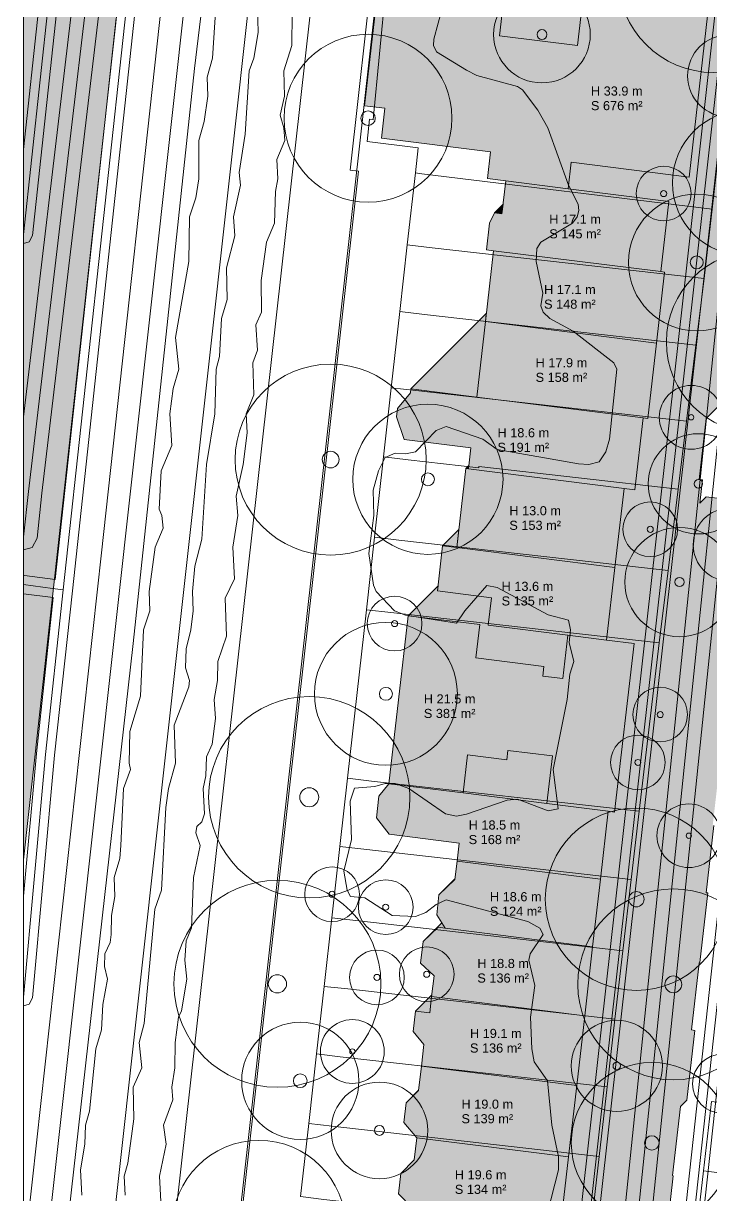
# Model space of a CAD drawing. Header units: metres. Extents: x -8 to 1190, y -11 to 1223.
# Drawn here: x 0 to 75.4, y 269.5 to 398 of the extents above; entities that cross this region are included whole.
import ezdxf

# ---------------------------------------------------------------- set-up
doc = ezdxf.new("R2010")
doc.units = ezdxf.units.M
doc.header["$MEASUREMENT"] = 0
for name, color, linetype, lineweight, true_color in [('TPX_BUILDING_AREAS_TEXT', 7, 'CONTINUOUS', 0, 0x000000), ('TPX_BUILDING_HEIGHTS_TEXT', 7, 'CONTINUOUS', 0, 0x000000), ('TPX_BUILDINGS', 7, 'CONTINUOUS', 0, 0x000000), ('TPX_BUILDINGS_HATCH', 7, 'CONTINUOUS', 0, 0xf0f0f0), ('TPX_BUILDINGS_SHADOWS_HATCH', 7, 'CONTINUOUS', 0, 0x000000), ('TPX_BUILDINGS_SHADOWS_OUTLINES', 7, 'CONTINUOUS', 0, 0x000000), ('TPX_CADASTRES', 7, 'CONTINUOUS', 0, 0x646464), ('TPX_CONTOUR_LINES_5M', 7, 'CONTINUOUS', 0, 0x969696), ('TPX_FRAME_PROJECT', 7, 'CONTINUOUS', 0, 0x000000), ('TPX_ROADS_AXES', 7, 'CONTINUOUS', 0, 0x323232), ('TPX_ROADS_CONTOURS', 7, 'CONTINUOUS', 0, 0x646464), ('TPX_VEGETATION_GREEN_SPACES', 7, 'CONTINUOUS', 0, 0x58ba48), ('TPX_VEGETATION_GREEN_SPACES_HATCH', 7, 'CONTINUOUS', 0, 0x58ba48), ('TPX_VEGETATION_TREES_INDIVIDUAL', 7, 'CONTINUOUS', 0, 0x136734)]:
    doc.layers.add(name, color=color, linetype=linetype, lineweight=lineweight, true_color=true_color)
doc.styles.add('TPX_TEXTE', font='arial.ttf')

# ---------------------------------------------------------------- blocks, each defined once
blk = doc.blocks.new('TREETR007_CR075')
at = {"layer": 'TPX_VEGETATION_TREES_INDIVIDUAL'}
for radius in [7.5, 0.708]:
    blk.add_circle((0, 0, 0.04), radius, dxfattribs=at)
blk = doc.blocks.new('TREETR007_CR078')
at = {"layer": 'TPX_VEGETATION_TREES_INDIVIDUAL'}
for radius in [7.84, 0.708]:
    blk.add_circle((0, 0, 0.04), radius, dxfattribs=at)
blk = doc.blocks.new('TREETR003_CR030')
at = {"layer": 'TPX_VEGETATION_TREES_INDIVIDUAL'}
for radius in [3, 0.333]:
    blk.add_circle((0, 0, 0.04), radius, dxfattribs=at)
blk = doc.blocks.new('TREETR010_CR114')
at = {"layer": 'TPX_VEGETATION_TREES_INDIVIDUAL'}
for radius in [11.35, 1]:
    blk.add_circle((0, 0, 0.04), radius, dxfattribs=at)
blk = doc.blocks.new('TREETR003_CR035')
at = {"layer": 'TPX_VEGETATION_TREES_INDIVIDUAL'}
for radius in [3.5, 0.292]:
    blk.add_circle((0, 0, 0.04), radius, dxfattribs=at)
blk = doc.blocks.new('TREETR004_CR045')
at = {"layer": 'TPX_VEGETATION_TREES_INDIVIDUAL'}
for radius in [4.5, 0.375]:
    blk.add_circle((0, 0, 0.04), radius, dxfattribs=at)
blk = doc.blocks.new('TREETR005_CR060')
at = {"layer": 'TPX_VEGETATION_TREES_INDIVIDUAL'}
for radius in [6, 0.5]:
    blk.add_circle((0, 0, 0.04), radius, dxfattribs=at)
blk = doc.blocks.new('TREETR008_CR095')
at = {"layer": 'TPX_VEGETATION_TREES_INDIVIDUAL'}
for radius in [9.5, 0.792]:
    blk.add_circle((0, 0, 0.04), radius, dxfattribs=at)
blk = doc.blocks.new('TREETR003_CR032')
at = {"layer": 'TPX_VEGETATION_TREES_INDIVIDUAL'}
for radius in [3.23, 0.292]:
    blk.add_circle((0, 0, 0.04), radius, dxfattribs=at)
blk = doc.blocks.new('TREETR008_CR092')
at = {"layer": 'TPX_VEGETATION_TREES_INDIVIDUAL'}
for radius in [9.21, 0.792]:
    blk.add_circle((0, 0, 0.04), radius, dxfattribs=at)
blk = doc.blocks.new('TREETR010_CR111')
at = {"layer": 'TPX_VEGETATION_TREES_INDIVIDUAL'}
for radius in [11.05, 1.04]:
    blk.add_circle((0, 0, 0.04), radius, dxfattribs=at)
blk = doc.blocks.new('TREETR005_CR055')
at = {"layer": 'TPX_VEGETATION_TREES_INDIVIDUAL'}
for radius in [5.5, 0.458]:
    blk.add_circle((0, 0, 0.04), radius, dxfattribs=at)
blk = doc.blocks.new('TREETR003_CR040')
at = {"layer": 'TPX_VEGETATION_TREES_INDIVIDUAL'}
for radius in [4, 0.333]:
    blk.add_circle((0, 0, 0.04), radius, dxfattribs=at)
blk = doc.blocks.new('TREETR008_CR064')
at = {"layer": 'TPX_VEGETATION_TREES_INDIVIDUAL'}
for radius in [6.43, 0.75]:
    blk.add_circle((0, 0, 0.04), radius, dxfattribs=at)
blk = doc.blocks.new('TREETR008_CR088')
at = {"layer": 'TPX_VEGETATION_TREES_INDIVIDUAL'}
for radius in [8.83, 0.792]:
    blk.add_circle((0, 0, 0.04), radius, dxfattribs=at)
blk = doc.blocks.new('TREETR007_CR080')
at = {"layer": 'TPX_VEGETATION_TREES_INDIVIDUAL'}
for radius in [8, 0.667]:
    blk.add_circle((0, 0, 0.04), radius, dxfattribs=at)
blk = doc.blocks.new('TREETR004_CR050')
at = {"layer": 'TPX_VEGETATION_TREES_INDIVIDUAL'}
for radius in [5, 0.417]:
    blk.add_circle((0, 0, 0.04), radius, dxfattribs=at)
blk = doc.blocks.new('TREETR009_CR105')
at = {"layer": 'TPX_VEGETATION_TREES_INDIVIDUAL'}
for radius in [10.48, 0.917]:
    blk.add_circle((0, 0, 0.04), radius, dxfattribs=at)
blk = doc.blocks.new('TREETR008_CR100')
at = {"layer": 'TPX_VEGETATION_TREES_INDIVIDUAL'}
for radius in [10, 0.833]:
    blk.add_circle((0, 0, 0.04), radius, dxfattribs=at)
blk = doc.blocks.new('TREETR007_CR082')
at = {"layer": 'TPX_VEGETATION_TREES_INDIVIDUAL'}
for radius in [8.24, 0.708]:
    blk.add_circle((0, 0, 0.04), radius, dxfattribs=at)
blk = doc.blocks.new('TREETR005_CR053')
at = {"layer": 'TPX_VEGETATION_TREES_INDIVIDUAL'}
for radius in [5.3, 0.542]:
    blk.add_circle((0, 0, 0.04), radius, dxfattribs=at)

msp = doc.modelspace()

# ---------------------------------------------------------------- hatches: boundary and pattern name
at = {"layer": 'TPX_BUILDINGS_HATCH'}
for points in [[(39.25, 404.94), (37.43, 389), (39.64, 388.73), (39.27, 385.43), (51.23, 383.92), (50.89, 381), (52.92, 380.74), (59.76, 379.88), (60.09, 382.8), (73.01, 381.17), (75.26, 400.84), (61.58, 402.55), (60.79, 395.6), (52.23, 396.68), (53.03, 403.66), (39.87, 405.31), (39.25, 404.94)], [(51.14, 376.12), (50.81, 373.19), (51.57, 373.09), (69.91, 370.79), (70.8, 378.49), (59.76, 379.88), (52.92, 380.74), (52.49, 377.15), (51.66, 377.26), (51.14, 376.12)], [(51.57, 373.09), (50.67, 365.32), (69.44, 362.95), (70.33, 370.74), (69.91, 370.79), (51.57, 373.09)], [(50.67, 365.32), (49.73, 357.03), (67.97, 354.74), (68.49, 354.66), (69.44, 362.95), (50.67, 365.32)], [(41.03, 355.77), (40.93, 354.86), (41.75, 352.38), (49.08, 351.46), (48.82, 349.14), (65.88, 346.99), (67.06, 346.85), (67.97, 354.74), (49.73, 357.03), (42.51, 357.94), (42.46, 357.49), (41.03, 355.77)], [(48.53, 349.18), (47.53, 340.51), (64.88, 338.32), (65.88, 346.99), (48.82, 349.14), (48.53, 349.18)], [(45.98, 340.7), (45.42, 335.75), (51.34, 335), (50.99, 331.98), (59.7, 330.88), (63.96, 330.35), (64.88, 338.32), (47.53, 340.51), (45.98, 340.7)], [(42.22, 333.03), (40.08, 314.59), (48.22, 313.57), (48.71, 317.75), (53.03, 317.2), (53.15, 318.25), (58.04, 317.64), (57.43, 312.4), (64.14, 311.57), (64.85, 311.48), (66.99, 329.97), (63.96, 330.35), (59.7, 330.88), (59.16, 326.12), (56.96, 326.4), (57.07, 327.47), (49.63, 328.4), (50.06, 332.06), (42.22, 333.03)], [(39, 313.23), (38.73, 310.84), (40.12, 309.05), (47.79, 308.08), (47.56, 306.08), (63.29, 304.11), (64.14, 311.57), (57.43, 312.4), (48.22, 313.57), (40.08, 314.59), (39, 313.23)], [(45.58, 302.4), (45.33, 300.18), (46.27, 298.74), (62.44, 296.7), (63.29, 304.11), (47.56, 306.08), (47.33, 304.08), (45.58, 302.4)], [(43.84, 297.28), (43.56, 294.9), (45.04, 293.52), (44.78, 291.22), (61.57, 289.1), (62.44, 296.7), (46.27, 298.74), (45.48, 298.84), (43.84, 297.28)], [(43.01, 289.64), (42.75, 287.38), (43.93, 285.96), (43.66, 283.59), (60.69, 281.45), (61.57, 289.1), (44.78, 291.22), (44.57, 289.44), (43.01, 289.64)], [(41.98, 279.58), (41.73, 277.41), (43.14, 275.74), (59.79, 273.65), (60.69, 281.45), (43.66, 283.59), (43.35, 280.91), (41.98, 279.58)], [(41.41, 271.8), (41.16, 269.58), (42.63, 268.05), (58.92, 266), (59.79, 273.65), (43.14, 275.74), (42.86, 273.32), (41.41, 271.8)]]:
    msp.add_hatch(color=256, dxfattribs=at).paths.add_polyline_path(points)
at = {"layer": 'TPX_BUILDINGS_SHADOWS_HATCH'}
h = msp.add_hatch(color=256, dxfattribs=at)
h.paths.add_polyline_path([(63.22, 428.91), (39.25, 404.94), (39.87, 405.31), (53.03, 403.66), (52.23, 396.68), (60.79, 395.6), (61.58, 402.55), (75.26, 400.84), (73.01, 381.17), (60.09, 382.8), (59.76, 379.88), (70.8, 378.49), (69.91, 370.79), (70.33, 370.74), (69.44, 362.95), (68.49, 354.66), (67.97, 354.74), (67.06, 346.85), (65.88, 346.99), (64.88, 338.32), (63.96, 330.35), (66.99, 329.97), (64.85, 311.48), (64.14, 311.57), (63.29, 304.11), (62.44, 296.7), (61.57, 289.1), (60.69, 281.45), (59.79, 273.65), (58.04, 258.35), (57.11, 250.17), (56.73, 250.22), (55.61, 240.48), (56.28, 240.4), (55.19, 230.93), (54.28, 222.96), (53.42, 215.48), (52.49, 215.59), (52.08, 212.06), (51.63, 208.08), (50.74, 200.35), (50.27, 200.41), (49.76, 196.03), (50.77, 195.9), (50.6, 194.46), (50.4, 192.73), (50.03, 192.77), (49.24, 185.97), (61.34, 198.06), (62.06, 204.39), (65.54, 207.86), (65.73, 209.59), (65.9, 211.03), (64.9, 211.16), (65.4, 215.54), (64.83, 215.61), (65.56, 222.01), (66.01, 225.99), (66.28, 228.34), (67, 229.05), (67.86, 236.54), (67.73, 236.56), (68.63, 244.37), (69.55, 245.29), (70.63, 254.75), (69.96, 254.83), (71.8, 256.67), (72.93, 266.41), (70.71, 266.69), (71.27, 271.57), (71.2, 271.58), (72.07, 279.15), (72.78, 279.86), (73.65, 287.51), (73.28, 287.56), (74.13, 294.88), (74.2, 294.95), (75.07, 302.6), (74.89, 302.63), (75.73, 310), (75.61, 310.01), (76.44, 317.26), (76.38, 317.27), (77.12, 323.75), (80.05, 326.68), (82.19, 345.18), (79.16, 345.56), (74.91, 346.08), (74.2, 345.38), (74.5, 347.94), (74.13, 347.99), (74.89, 354.68), (80.22, 360), (81.04, 367.21), (81.15, 367.32), (82.1, 375.61), (81.6, 375.67), (82.43, 382.83), (82, 382.88), (82.89, 390.58), (82.47, 390.63), (90.52, 398.68), (90.54, 398.86), (102.62, 397.39), (121.15, 395.13), (119.95, 384.33), (116.71, 384.73), (116.5, 382.84), (117.46, 382.72), (116.82, 376.96), (103.08, 378.64), (103.68, 384.1), (104.71, 383.97), (104.91, 385.85), (101.39, 386.28), (101.78, 389.73), (100.04, 389.94), (98.59, 376.85), (91.51, 377.7), (89.58, 375.77), (110, 373.22), (109.09, 365.22), (108.58, 360.77), (105.07, 361.21), (104.72, 358.05), (102.95, 358.27), (102.63, 355.39), (100.49, 355.66), (99.97, 351.03), (111.47, 349.59), (110.89, 344.5), (99.19, 345.96), (98.95, 343.87), (105.44, 343.05), (105.15, 340.58), (103.79, 340.76), (103.3, 336.45), (102.74, 336.52), (101.43, 324.99), (99.06, 325.29), (98.87, 323.62), (99.44, 323.55), (98.53, 315.58), (107.3, 314.48), (106.38, 306.53), (106.98, 306.46), (104.4, 284), (95.27, 285.12), (96.31, 294.09), (88.13, 295.1), (87.11, 286.16), (94.62, 285.2), (93.73, 277.35), (92.85, 269.61), (96.06, 269.2), (95.01, 259.92), (94.33, 253.99), (104.11, 252.77), (103.24, 245.06), (100.57, 245.4), (99.72, 237.97), (94.32, 238.65), (94.51, 240.29), (82.54, 241.78), (82.35, 240.15), (90.64, 239.11), (89.77, 231.47), (91.07, 231.3), (90.69, 227.98), (91.62, 227.86), (92.38, 227.27), (92.17, 225.42), (91.6, 224.57), (90.36, 224.73), (90.22, 223.51), (80.86, 224.68), (71.21, 215.03), (85.26, 213.25), (85, 211.06), (88.75, 210.59), (87.7, 201.54), (80.97, 202.39), (80.73, 200.33), (83.95, 199.91), (83.22, 193.57), (82.35, 193.69), (82.03, 190.97), (85.15, 190.58), (85.3, 191.98), (86.71, 191.81), (87.42, 198.02), (95.67, 196.97), (100.65, 200.22), (104.09, 199.78), (103.36, 193.49), (111.48, 192.46), (111.83, 195.47), (116.49, 194.88), (121.76, 194.21), (122.9, 204.1), (112.67, 205.4), (112.83, 206.77), (110.92, 207.01), (111.35, 210.7), (107.86, 211.14), (108.14, 213.58), (108.85, 219.71), (110.66, 219.48), (110.85, 221.22), (113.05, 220.94), (113.44, 224.29), (112.34, 223.2), (112.64, 225.73), (112.7, 225.8), (111.04, 226.01), (110.8, 223.9), (107.32, 224.34), (106.17, 225.73), (106.58, 229.31), (110.39, 228.83), (111.28, 236.53), (103.15, 237.56), (103.81, 243.24), (114.91, 241.83), (115.11, 243.55), (109.48, 244.26), (109.96, 248.39), (121.1, 246.98), (121.74, 252.6), (122.43, 258.5), (126.84, 257.94), (127.49, 263.56), (123.01, 259.09), (120.92, 259.35), (117.28, 255.72), (117.67, 259.1), (109.97, 260.07), (110.41, 263.89), (109.22, 264.04), (108.46, 263.28), (104.15, 263.82), (106.99, 266.65), (107.66, 272.58), (107.6, 272.58), (108.65, 281.79), (104.7, 282.28), (104.95, 284.55), (120.1, 299.7), (117.55, 300.02), (117.99, 303.86), (123.56, 303.16), (123.84, 305.67), (123.26, 305.74), (123.5, 307.83), (118.24, 308.49), (117.44, 309.5), (116.96, 309.56), (117.44, 313.76), (124.34, 312.88), (124.7, 316.09), (117.1, 317.05), (117.62, 321.57), (125.08, 320.62), (125.45, 323.84), (117.95, 324.78), (118.48, 329.37), (115.97, 329.69), (116.67, 335.75), (124.21, 334.8), (124.46, 336.94), (142.21, 334.69), (141.26, 326.48), (140.36, 318.69), (139.47, 310.96), (138.76, 311.06), (137.93, 303.88), (138.18, 303.85), (137.28, 296.06), (137.9, 295.98), (137, 288.23), (139.37, 287.94), (135.77, 256.8), (133.99, 257.03), (133.31, 251.14), (132.66, 245.52), (133.01, 245.47), (132.33, 239.62), (131.68, 233.94), (130.86, 234.05), (129.97, 226.34), (130.6, 226.26), (129.74, 218.82), (127.97, 203.46), (128.25, 203.42), (125.01, 175.41), (138.45, 188.84), (141.68, 216.85), (140.41, 217.02), (141.14, 223.26), (141.77, 223.9), (142.68, 231.76), (142.75, 231.83), (143.61, 239.27), (142.98, 239.35), (143.97, 240.34), (144.86, 248.05), (141.48, 248.48), (141.52, 248.81), (143.29, 250.58), (143.97, 256.43), (143.62, 256.48), (141.52, 256.74), (141.86, 259.69), (141.8, 259.7), (142.21, 263.25), (149.98, 271.01), (153.58, 302.15), (151.22, 302.44), (150.54, 302.53), (151.33, 309.41), (150.72, 309.5), (151.35, 310.14), (152.26, 317.92), (150.33, 318.16), (150.81, 322.31), (151.49, 322.98), (152.38, 330.71), (152.26, 330.72), (153.14, 338.36), (152.71, 338.42), (153.59, 346.08), (150.57, 346.46), (154.26, 350.15), (154.57, 352.48), (153.97, 353.4), (152.62, 353.6), (153.2, 357.96), (153.08, 357.97), (153.77, 363.23), (153.71, 363.24), (153.88, 364.59), (154.92, 365.63), (155.39, 366.31), (155.66, 367.09), (155.63, 368.31), (156.57, 375.49), (155.43, 375.66), (156.24, 381.89), (159.08, 384.73), (160.1, 392.41), (159.09, 392.56), (160.36, 393.83), (161.82, 404.99), (138.13, 408.38), (135.25, 405.5), (135.61, 408.75), (124.66, 410.15), (124.76, 411.04), (120.1, 411.6), (125.45, 416.96), (126.04, 422.03), (137.4, 420.58), (137.88, 424.75), (124.52, 426.46), (125.76, 437.08), (143.78, 434.78), (143.93, 436.1), (156.09, 434.55), (154.72, 422.73), (142.53, 424.29), (142.04, 420.13), (154.24, 418.57), (152.83, 406.55), (168.67, 422.39), (170.08, 434.41), (166.82, 434.83), (170.56, 438.57), (171.93, 450.38), (164.39, 451.35), (164.49, 452.25), (163.45, 452.37), (166.63, 455.55), (167.3, 461.83), (168.89, 463.42), (169.7, 471.08), (169.39, 471.12), (170.23, 478.96), (169.04, 479.1), (157.14, 480.5), (156.49, 479.84), (153.14, 480.23), (143.1, 470.19), (147.02, 469.74), (147.1, 470.46), (159, 469.06), (160.19, 468.92), (159.3, 460.69), (158.49, 453.03), (157.34, 453.17), (156.52, 445.44), (157.56, 445.32), (156.74, 437.65), (132.38, 440.51), (133.2, 448.18), (144.45, 446.85), (144.83, 450.45), (138.37, 451.21), (138.62, 453.61), (136, 450.99), (136.08, 451.62), (138.69, 454.24), (138.81, 455.35), (139, 455.33), (139.44, 459.42), (145.7, 458.69), (146.08, 462.24), (142.66, 462.64), (139.63, 459.61), (140.46, 466.76), (138.33, 467.03), (144.19, 472.89), (144.23, 473.29), (144.46, 475.23), (145.13, 481), (144.97, 481.02), (138.66, 481.84), (137.53, 480.71), (137.25, 480.73), (137.05, 480.77), (133.29, 481.25), (133.84, 485.95), (133.03, 486.04), (118.44, 487.91), (117.14, 486.61), (113.21, 487.11), (99.92, 473.82), (104.98, 473.17), (105.15, 474.61), (119.74, 472.75), (120.55, 472.65), (120.63, 473.37), (128.63, 472.35), (128.84, 472.32), (129.11, 472.29), (135.43, 471.48), (135.59, 471.46), (134.91, 465.68), (134.68, 463.74), (134.64, 463.34), (128.16, 464.17), (127.62, 459.5), (119.14, 460.59), (118.78, 457.57), (121.51, 457.22), (121.15, 454.24), (127.17, 453.47), (125.75, 441.29), (104.28, 444.04), (103.73, 439.43), (105.74, 439.16), (105.8, 439.67), (106.45, 439.59), (106.7, 441.75), (121.83, 439.82), (120.1, 425.01), (115.5, 425.61), (115.29, 423.85), (114.7, 423.93), (114.41, 421.43), (120.56, 420.64), (119.42, 410.93), (104.52, 412.84), (97.01, 405.33), (97.96, 413.68), (92.64, 414.36), (93.94, 425.47), (85.56, 426.52), (79.29, 420.26), (76.2, 420.65), (77, 427.64), (75.61, 427.81), (93.38, 445.59), (94.11, 451.54), (93.14, 451.67), (93.66, 455.88), (92.08, 456.09), (92.57, 460.1), (92.15, 460.16), (93.09, 467.86), (95.78, 470.54), (96.73, 478.25), (94.04, 478.61), (94.54, 482.6), (94.68, 482.74), (95.64, 490.56), (77.04, 493.07), (64.45, 480.49), (83.05, 477.98), (82.09, 470.16), (80.98, 461.11), (80.23, 454.99), (79.21, 446.74), (78.26, 439.02), (76.98, 439.19), (76.3, 433.72), (75.56, 427.77), (70.24, 428.48), (63.84, 429.29), (63.22, 428.91)])
h.paths.add_polyline_path([(109.99, 362.18), (119.75, 371.94), (120.31, 376.84), (120.77, 380.91), (125.13, 385.27), (123.21, 385.54), (124.41, 394.66), (148.1, 391.27), (146.64, 380.11), (147.65, 379.97), (146.64, 372.28), (146.33, 372.33), (145.26, 364.18), (144.31, 356.99), (144.35, 355.77), (144.08, 354.99), (143.61, 354.32), (142.62, 353.68), (142.38, 351.85), (141.67, 346.43), (141.1, 342.07), (142.44, 341.87), (143.04, 340.95), (142.74, 338.63), (142, 338.22), (135.01, 339.22), (135.17, 340.42), (132.36, 340.82), (132.23, 339.78), (129.78, 340.14), (129.9, 341.05), (126.95, 341.47), (126.8, 340.36), (119.32, 341.44), (119.61, 343.69), (116.18, 344.12), (114.46, 344.33), (111.43, 341.3), (111.85, 345.01), (112.92, 346.07), (112.98, 346.59), (121.92, 355.53), (122.5, 360.62), (111, 362.06), (109.99, 362.18)], flags=16)
h.paths.add_polyline_path([(126.46, 441.67), (127.19, 448.71), (131.4, 448.22), (130.66, 441.18), (126.46, 441.67)], flags=16)
for points in [[(52.62, 378.21), (51.66, 377.26), (52.49, 377.15), (52.62, 378.21)], [(50.77, 366.2), (42.51, 357.94), (49.73, 357.03), (50.67, 365.32), (50.77, 366.2)], [(48.86, 349.51), (48.53, 349.18), (48.82, 349.14), (48.86, 349.51)], [(47.76, 342.48), (45.98, 340.7), (47.53, 340.51), (47.76, 342.48)], [(45.48, 336.29), (42.22, 333.03), (50.06, 332.06), (49.63, 328.4), (57.07, 327.47), (56.96, 326.4), (59.16, 326.12), (59.7, 330.88), (50.99, 331.98), (51.34, 335), (45.42, 335.75), (45.48, 336.29)], [(48.71, 317.75), (48.22, 313.57), (57.43, 312.4), (58.04, 317.64), (53.15, 318.25), (53.03, 317.2), (48.71, 317.75)], [(47.34, 304.15), (45.58, 302.4), (47.33, 304.08), (47.34, 304.15)], [(45.89, 299.33), (43.84, 297.28), (45.48, 298.84), (46.27, 298.74), (45.89, 299.33)], [(44.8, 291.43), (43.01, 289.64), (44.57, 289.44), (44.78, 291.22), (44.8, 291.43)], [(43.35, 280.96), (41.98, 279.58), (43.35, 280.91), (43.35, 280.96)]]:
    msp.add_hatch(color=256, dxfattribs=at).paths.add_polyline_path(points)
at = {"layer": 'TPX_VEGETATION_GREEN_SPACES_HATCH'}
msp.add_hatch(color=256, dxfattribs=at).paths.add_polyline_path([(0, 585.06), (0, 306.24), (11.49, 410.42), (35.91, 581.07), (0, 585.06)])

# ---------------------------------------------------------------- linework, layer by layer
at = {"layer": 'TPX_BUILDINGS', "elevation": 0.04}
for points in [[(39.25, 404.94), (37.43, 389), (39.64, 388.73), (39.27, 385.43), (51.23, 383.92), (50.89, 381), (52.92, 380.74), (59.76, 379.88), (60.09, 382.8), (73.01, 381.17), (75.26, 400.84), (61.58, 402.55), (60.79, 395.6), (52.23, 396.68), (53.03, 403.66), (39.87, 405.31)], [(51.14, 376.12), (50.81, 373.19), (51.57, 373.09), (69.91, 370.79), (70.8, 378.49), (59.76, 379.88), (52.92, 380.74), (52.49, 377.15), (51.66, 377.26)], [(51.57, 373.09), (50.67, 365.32), (69.44, 362.95), (70.33, 370.74), (69.91, 370.79)], [(50.67, 365.32), (49.73, 357.03), (67.97, 354.74), (68.49, 354.66), (69.44, 362.95)], [(41.03, 355.77), (40.93, 354.86), (41.75, 352.38), (49.08, 351.46), (48.82, 349.14), (65.88, 346.99), (67.06, 346.85), (67.97, 354.74), (49.73, 357.03), (42.51, 357.94), (42.46, 357.49)], [(48.53, 349.18), (47.53, 340.51), (64.88, 338.32), (65.88, 346.99), (48.82, 349.14)], [(45.98, 340.7), (45.42, 335.75), (51.34, 335), (50.99, 331.98), (59.7, 330.88), (63.96, 330.35), (64.88, 338.32), (47.53, 340.51)], [(42.22, 333.03), (40.08, 314.59), (48.22, 313.57), (48.71, 317.75), (53.03, 317.2), (53.15, 318.25), (58.04, 317.64), (57.43, 312.4), (64.14, 311.57), (64.85, 311.48), (66.99, 329.97), (63.96, 330.35), (59.7, 330.88), (59.16, 326.12), (56.96, 326.4), (57.07, 327.47), (49.63, 328.4), (50.06, 332.06)], [(39, 313.23), (38.73, 310.84), (40.12, 309.05), (47.79, 308.08), (47.56, 306.08), (63.29, 304.11), (64.14, 311.57), (57.43, 312.4), (48.22, 313.57), (40.08, 314.59)], [(45.58, 302.4), (45.33, 300.18), (46.27, 298.74), (62.44, 296.7), (63.29, 304.11), (47.56, 306.08), (47.33, 304.08)], [(43.84, 297.28), (43.56, 294.9), (45.04, 293.52), (44.78, 291.22), (61.57, 289.1), (62.44, 296.7), (46.27, 298.74), (45.48, 298.84)], [(43.01, 289.64), (42.75, 287.38), (43.93, 285.96), (43.66, 283.59), (60.69, 281.45), (61.57, 289.1), (44.78, 291.22), (44.57, 289.44)], [(41.98, 279.58), (41.73, 277.41), (43.14, 275.74), (59.79, 273.65), (60.69, 281.45), (43.66, 283.59), (43.35, 280.91)], [(41.41, 271.8), (41.16, 269.58), (42.63, 268.05), (58.92, 266), (59.79, 273.65), (43.14, 275.74), (42.86, 273.32)]]:
    msp.add_lwpolyline(points, close=True, dxfattribs=at)
at = {"layer": 'TPX_BUILDINGS_SHADOWS_OUTLINES', "elevation": 0.04}
for points in [[(53.03, 403.66), (52.23, 396.68), (60.79, 395.6), (61.58, 402.55)], [(75.26, 400.84), (73.01, 381.17), (60.09, 382.8), (59.76, 379.88), (70.8, 378.49), (69.91, 370.79), (70.33, 370.74), (69.44, 362.95), (68.49, 354.66), (67.97, 354.74), (67.06, 346.85), (65.88, 346.99), (64.88, 338.32), (63.96, 330.35), (66.99, 329.97), (64.85, 311.48), (64.14, 311.57), (63.29, 304.11), (62.44, 296.7), (61.57, 289.1), (60.69, 281.45), (59.79, 273.65), (58.04, 258.35)], [(79.16, 345.56), (74.91, 346.08), (74.2, 345.38), (74.5, 347.94), (74.13, 347.99), (74.89, 354.68), (80.22, 360)], [(70.71, 266.69), (71.27, 271.57), (71.2, 271.58), (72.07, 279.15), (72.78, 279.86), (73.65, 287.51), (73.28, 287.56), (74.13, 294.88), (74.2, 294.95), (75.07, 302.6), (74.89, 302.63), (75.73, 310)]]:
    msp.add_lwpolyline(points, dxfattribs=at)
for points in [[(52.62, 378.21), (51.66, 377.26), (52.49, 377.15)], [(50.77, 366.2), (42.51, 357.94), (49.73, 357.03), (50.67, 365.32)], [(48.86, 349.51), (48.53, 349.18), (48.82, 349.14)], [(47.76, 342.48), (45.98, 340.7), (47.53, 340.51)], [(45.48, 336.29), (42.22, 333.03), (50.06, 332.06), (49.63, 328.4), (57.07, 327.47), (56.96, 326.4), (59.16, 326.12), (59.7, 330.88), (50.99, 331.98), (51.34, 335), (45.42, 335.75)], [(48.71, 317.75), (48.22, 313.57), (57.43, 312.4), (58.04, 317.64), (53.15, 318.25), (53.03, 317.2)], [(47.34, 304.15), (45.58, 302.4), (47.33, 304.08)], [(45.89, 299.33), (43.84, 297.28), (45.48, 298.84), (46.27, 298.74)], [(44.8, 291.43), (43.01, 289.64), (44.57, 289.44), (44.78, 291.22)], [(43.35, 280.96), (41.98, 279.58), (43.35, 280.91)]]:
    msp.add_lwpolyline(points, close=True, dxfattribs=at)
at = {"layer": 'TPX_CADASTRES', "elevation": 0.02}
for points in [[(0, 589.45), (0, 262.24), (8.55, 339.94), (15.9, 407.19), (16.24, 410.26), (17.83, 424.87), (18.3, 429.13), (34.38, 576.31), (35.37, 585.04)], [(37.95, 387.52), (37.72, 385.07), (43.31, 384.39), (43.31, 384.37), (43, 381.62), (43.72, 381.53), (75.54, 377.65), (77.9, 398.3), (78.2, 400.93), (40.46, 405.52), (40.39, 404.89), (40.06, 401.95), (39.75, 401.99), (38.37, 387.46)], [(43, 381.62), (42.11, 373.73), (44.84, 373.42), (74.67, 370.04), (75.54, 377.65), (43.72, 381.53)], [(42.11, 373.73), (41.29, 366.4), (44.01, 366.1), (73.77, 362.73), (74.67, 370.04), (44.84, 373.42)], [(41.29, 366.4), (40.35, 358.04), (43.06, 357.73), (72.74, 354.37), (73.77, 362.73), (44.01, 366.1)], [(40.35, 358.04), (39.5, 350.45), (42.19, 350.15), (49.94, 349.27), (49.95, 349.42), (71.82, 346.92), (72.74, 354.37), (43.06, 357.73)], [(39.5, 350.45), (38.51, 341.63), (41.19, 341.33), (70.71, 337.99), (71.82, 346.92), (49.95, 349.42), (49.94, 349.27), (42.19, 350.15)], [(38.51, 341.63), (37.62, 333.69), (40.29, 333.38), (69.73, 330.05), (70.71, 337.99), (41.19, 341.33)], [(37.62, 333.69), (35.54, 315.18), (38.19, 314.88), (67.53, 311.56), (69.73, 330.05), (40.29, 333.38)], [(35.54, 315.18), (34.7, 307.71), (37.34, 307.41), (66.67, 304.09), (67.53, 311.56), (38.19, 314.88)], [(34.7, 307.71), (33.83, 299.88), (36.45, 299.58), (65.76, 296.26), (66.67, 304.09), (37.34, 307.41)], [(33.83, 299.88), (32.98, 292.35), (35.59, 292.06), (64.89, 288.74), (65.76, 296.26), (36.45, 299.58)], [(32.98, 292.35), (32.15, 284.93), (34.75, 284.63), (64.04, 281.32), (64.89, 288.74), (35.59, 292.06)], [(32.15, 284.93), (31.29, 277.29), (33.88, 276.99), (63.15, 273.68), (64.04, 281.32), (34.75, 284.63)], [(75.48, 279.71), (74.61, 272.09), (106.59, 268.12), (107.46, 275.74)], [(31.29, 277.29), (30.39, 269.27), (32.97, 268.97), (62.23, 265.66), (63.15, 273.68), (33.88, 276.99)], [(74.61, 272.09), (72.86, 256.84), (104.84, 252.88), (105.06, 254.8), (105.69, 260.35), (106.59, 268.12)]]:
    msp.add_lwpolyline(points, close=True, dxfattribs=at)
for points in [[(38.42, 405.23), (35.85, 381.94), (36.75, 381.83), (31.72, 336.69), (0, 53.54)], [(30.39, 269.27), (31.29, 277.29), (32.15, 284.93), (32.98, 292.35), (33.83, 299.88), (34.7, 307.71), (35.54, 315.18), (37.62, 333.69), (38.51, 341.63), (39.5, 350.45), (40.35, 358.04), (41.29, 366.4), (42.11, 373.73), (43, 381.62), (43.31, 384.37), (43.31, 384.39), (37.72, 385.07), (37.95, 387.52), (38.37, 387.46), (39.75, 401.99)]]:
    msp.add_lwpolyline(points, dxfattribs=at)
at = {"layer": 'TPX_CONTOUR_LINES_5M', "elevation": 0.05}
for points in [[(21.1, 399.81), (20.73, 394.23), (20.16, 392.14), (20.21, 390.05), (19.83, 387.26), (19.24, 385.17), (19.25, 380.98), (18.92, 378.89), (18.22, 376.8), (18.16, 371.92), (16.67, 363.56), (17.05, 360.07), (16.41, 357.98), (16.07, 355.19), (16.28, 351.7), (15.1, 348.92), (14.89, 344.73), (15.19, 344.04), (15.31, 342.64), (14.46, 340.55), (13.81, 335.67), (13.88, 333.58), (13.18, 331.49), (12.85, 324.19), (11.68, 320.33), (11.58, 316.85), (11.75, 316.15), (10.97, 314.06), (10.7, 307.79), (10.56, 306.39), (9.94, 304.3), (10.01, 302.21), (9.67, 300.12), (9.63, 298.03), (9.5, 297.16), (8.92, 295.93), (8.89, 294.54), (9.23, 293.15), (8.71, 290.36), (8.56, 287.57), (7.95, 285.48), (7.26, 278.66), (6.79, 277.11), (6.73, 275.02), (6.25, 272.23), (6.39, 269.44)], [(25.69, 399.81), (25.74, 397.02), (25.29, 394.23), (24.77, 392.84), (24.32, 385.86), (23.65, 381.68), (23.8, 380.29), (23.03, 376.8), (23.19, 374.71), (22.28, 371.22), (22.34, 367.74), (21.74, 365.65), (21.49, 361.46), (21.15, 360.07), (20.98, 355.19), (20.09, 349.61), (19.56, 341.41), (18.81, 338.46), (18.55, 335.67), (18.61, 333.58), (18.38, 331.49), (17.84, 329.4), (17.76, 327.3), (18.22, 325.91), (18.15, 325.21), (16.55, 321.03), (16.69, 316.85), (15.91, 314.06), (15.62, 311.97), (15.16, 302.91), (14.42, 300.81), (13.23, 288.27), (12.68, 286.17), (12.97, 283.39), (12.04, 281.29), (12.1, 277.81), (11.45, 272.93), (11.05, 271.53), (11.15, 269.44)], [(45.98, 399.81), (45.02, 396.32), (44.98, 395.62), (45.3, 394.93), (48.61, 392.89), (49.73, 392.33), (54.2, 391.1), (54.75, 390.74), (56.43, 388.52), (57.51, 386.56), (59.79, 380.29), (60.86, 378.2), (60.92, 377.5), (60.74, 376.8), (60.23, 376.1), (56.77, 374.01), (56.3, 373.32), (56.26, 371.92), (56.99, 368.44), (56.76, 367.04), (57.03, 366.34), (57.74, 365.65), (60.29, 364.25), (64.78, 360.77), (65.1, 360.07), (64.3, 352.4), (63.88, 351.01), (63.14, 349.93), (62.02, 349.62), (60.9, 349.69), (51.96, 351.26), (50.41, 352.4), (46.38, 353.79), (45.26, 353.37), (43.02, 351.02), (41.91, 350.78), (40.79, 350.86), (39.67, 350.38), (38.94, 348.92), (38.37, 346.82), (38.42, 344.04), (37.9, 339.85), (38.41, 336.37), (38.68, 335.67), (40.71, 333.58), (41.91, 333.1), (47.49, 332.2), (48.43, 333.58), (50.85, 336.33), (51.96, 336.13), (57.55, 333.14), (59.79, 332.52), (60, 331.49), (59.85, 330.09), (60.39, 328), (59.92, 326.61), (59.64, 323.82), (58.1, 316.15), (58.67, 311.84), (57.55, 311.61), (54.2, 312.88), (53.08, 312.78), (48.61, 311.23), (47.49, 311.03), (46.3, 311.27), (42.27, 314.06), (40.79, 314.6), (39.67, 314.62), (38.55, 314.3), (36.32, 314.1), (35.85, 312.67), (36, 308.48), (35.15, 305), (35.5, 302.91), (35.89, 302.21), (37.44, 302.08), (40.44, 300.12), (43.02, 300), (44.14, 300.44), (45.26, 301.35), (46.38, 301.83), (55.32, 299.45), (56.65, 298.72), (57.03, 298.03), (55.57, 295.93), (55.44, 295.24), (56.09, 292.45), (55.64, 288.96), (55.78, 285.48), (56.03, 284.08), (57.48, 281.99), (57.97, 277.11), (58.71, 273.63), (58.7, 272.23), (57.46, 267.35)], [(29.48, 399.11), (29.43, 395.62), (28.58, 392.84), (28.64, 390.05), (28.18, 387.96), (28.58, 386.56), (28.67, 385.17), (27.78, 383.08), (27.91, 380.98), (27.64, 379.59), (27.53, 376.1), (26.68, 374.01), (26.07, 369.83), (26.1, 366.34), (25.5, 364.95), (25.67, 362.16), (25.18, 360.77), (25.29, 357.28), (24.43, 355.19), (24.54, 353.1), (24.12, 349.61), (23.32, 346.13), (23.53, 344.04), (22.96, 340.55), (23.14, 337.06), (22.12, 334.97), (22.28, 330.79), (21.34, 328), (21.3, 325.91), (20.94, 323.82), (21.08, 321.73), (20.69, 318.94), (20.07, 317.55), (20, 315.45), (19.7, 314.06), (19.85, 311.27), (19.56, 310.42), (19.01, 309.88), (18.91, 309.18), (19.39, 307.79), (18.66, 304.3), (18.44, 298.76), (17.84, 297.33), (17.69, 295.24), (17.92, 293.15), (17.33, 289.66), (17, 288.96), (16.66, 286.17), (16.61, 283.39), (16.28, 281.29), (16.38, 279.9), (15.37, 277.11), (15.66, 275.02), (14.91, 271.53), (15.12, 268.05)]]:
    msp.add_lwpolyline(points, dxfattribs=at)
at = {"layer": 'TPX_FRAME_PROJECT', "elevation": 0}
msp.add_lwpolyline([(0, 0), (1184.57, 0), (1184.57, 1218.59), (0, 1218.59)], close=True, dxfattribs=at)
at = {"layer": 'TPX_ROADS_AXES', "elevation": 0.03}
for points in [[(82.66, 882.86), (81.82, 878.38), (75.42, 843.93), (68.73, 812.1), (67.99, 807.73), (66.84, 798.1), (62.51, 763.13), (58.38, 731.92), (54.8, 699.68), (53, 683.45), (49.11, 648.51), (41.57, 583.86), (24.75, 449.15), (21.08, 412.18), (18.76, 393.08), (12.03, 329.96), (0, 223.35)], [(0, 291.17), (2.41, 317.81), (4.37, 335.88), (11.26, 399.51), (13.67, 402.94), (20.08, 449.63), (20.75, 456.5), (27.41, 514.6), (35.49, 585.24), (42.96, 650.48), (45.04, 670.1), (45.62, 675.54), (46.12, 680.23), (46.56, 684.23), (48.16, 700.42), (48.51, 703.5), (50.9, 723.91), (53.83, 751.06), (55.29, 763.3), (57.56, 783.94)], [(0, 118.1), (44.5, 515.71), (45.66, 523.37), (46.91, 531.46), (48.32, 540.16), (50.42, 549.51), (53.2, 559.62), (56.01, 569.25), (59.09, 577.96), (62.74, 587.4), (66.85, 596.69), (71.96, 607.67), (80.63, 624.68), (87.5, 637.19), (92.39, 646.34), (95.36, 651.21), (101.54, 660.14), (110.35, 671.46), (117.59, 679.95), (126.74, 690.45), (135.97, 700.47), (144.6, 710.04), (158.45, 725.15)], [(116.77, 687.6), (96.62, 662.52), (89.59, 652.24), (83.13, 641.74), (76.47, 630.72), (69.97, 618.82), (64.65, 608.72), (59.84, 597.74), (55.51, 587.73), (51.77, 577.31), (47.12, 562.83), (43.77, 549.06), (40.89, 536.1), (38.69, 523.5), (37.03, 511.41), (35.1, 493.89), (0, 177.26)], [(86.6, 485.85), (77.99, 408.98), (51.92, 176.09), (51.53, 172.66)], [(0, 374.85), (2.74, 400.32), (0.48, 407.41), (3.51, 433.66), (7.31, 436.75), (9.24, 452.42), (13.35, 456.16), (20.75, 456.5)], [(24.75, 449.15), (20.08, 449.63), (11.96, 450.49), (6.57, 410.67), (7.41, 404.67), (6.85, 399.93), (0.54, 346.65), (0, 341.7)], [(58.19, 177.74), (81.9, 407.85)], [(63.96, 178.93), (88.23, 401.84), (88.44, 403.75)], [(4.37, 335.88), (3.2, 336.03), (0, 336.44)]]:
    msp.add_lwpolyline(points, dxfattribs=at)
at = {"layer": 'TPX_ROADS_CONTOURS', "elevation": 0.03}
for points in [[(53.06, 177.32), (78.98, 408.87), (87.6, 485.74), (87.6, 485.74), (96.89, 576.13), (97.71, 583.25), (100.91, 610.91), (103.39, 632.45), (105.32, 632.17), (106.52, 632.01), (101.19, 582.8), (98.65, 561.41), (89.5, 484.47), (80.41, 408.03), (80.41, 408), (56.74, 178.33), (54.34, 177.57)], [(13.65, 177.11), (40.05, 413.02), (76.88, 408.12), (50.92, 176.2), (50.64, 173.75)], [(59.86, 179.31), (83.24, 406.18), (87.59, 405.66), (87.44, 403.85), (87.23, 401.95), (63.08, 180.08), (62.8, 180.13), (62.34, 180.09)], [(65.06, 179.8), (89.11, 400.73), (152.5, 393.69), (126.82, 171.88)]]:
    msp.add_lwpolyline(points, close=True, dxfattribs=at)
for points in [[(22.09, 440.09), (0, 240.79), (0, 111.37)], [(1.64, 399.5), (0, 384.21), (0, 373.89), (0.63, 374.07), (0.99, 374.74), (3.62, 399.19)], [(10.16, 398.62), (3.49, 337), (0.13, 337.43), (0, 337.39), (0, 335.43), (3.27, 335.01), (1.42, 317.92), (1.42, 317.9), (0, 302.25), (0, 290.2), (0.64, 290.4), (1, 291.08), (3.41, 317.71), (5.37, 335.77), (12.23, 399.15)], [(5.24, 399.06), (0, 354.85), (0, 340.26), (0.94, 340.53), (1.49, 341.54), (2.03, 346.48), (8.23, 398.82)]]:
    msp.add_lwpolyline(points, dxfattribs=at)
at = {"layer": 'TPX_VEGETATION_GREEN_SPACES', "elevation": 0}
msp.add_lwpolyline([(0, 585.06), (0, 306.24), (11.49, 410.42), (35.91, 581.07)], close=True, dxfattribs=at)

# ---------------------------------------------------------------- block references
at = {"layer": 'TPX_VEGETATION_TREES_INDIVIDUAL'}
for name, p in [('TREETR009_CR105', (75.71, 403.12, 0.04)), ('TREETR005_CR053', (56.88, 396.81, 0.04)), ('TREETR008_CR092', (37.8, 387.63, 0.04)), ('TREETR004_CR045', (77.35, 392.27, 0.04)), ('TREETR007_CR080', (79.19, 380.54, 0.04)), ('TREETR003_CR030', (70.23, 379.36, 0.04)), ('TREETR007_CR075', (73.86, 371.8, 0.04)), ('TREETR008_CR100', (80.53, 363.07, 0.04)), ('TREETR009_CR105', (33.7, 350.16, 0.04)), ('TREETR003_CR035', (73.25, 354.8, 0.04)), ('TREETR007_CR082', (44.37, 348, 0.04)), ('TREETR005_CR055', (74.04, 347.5, 0.04)), ('TREETR003_CR030', (68.76, 342.51, 0.04)), ('TREETR003_CR040', (77.47, 340.82, 0.04)), ('TREETR005_CR060', (71.97, 336.72, 0.04)), ('TREETR003_CR030', (40.71, 332.16, 0.04)), ('TREETR007_CR078', (39.76, 324.45, 0.04)), ('TREETR010_CR111', (31.35, 313.1, 0.04)), ('TREETR003_CR030', (69.85, 322.18, 0.04)), ('TREETR003_CR030', (67.4, 316.92, 0.04)), ('TREETR003_CR035', (72.99, 308.88, 0.04)), ('TREETR008_CR100', (67.24, 301.91, 0.04)), ('TREETR003_CR030', (33.86, 302.46, 0.04)), ('TREETR010_CR114', (27.86, 292.62, 0.04)), ('TREETR003_CR030', (39.74, 301.04, 0.04)), ('TREETR009_CR105', (71.29, 292.57, 0.04)), ('TREETR003_CR030', (38.78, 293.33, 0.04)), ('TREETR003_CR030', (44.24, 293.68, 0.04)), ('TREETR008_CR064', (30.37, 281.98, 0.04)), ('TREETR003_CR035', (36.08, 285.2, 0.04)), ('TREETR004_CR050', (65.09, 283.62, 0.04)), ('TREETR003_CR032', (76.64, 281.66, 0.04)), ('TREETR008_CR088', (68.93, 275.16, 0.04)), ('TREETR005_CR053', (39.05, 276.54, 0.04)), ('TREETR008_CR095', (25.84, 265.94, 0.04))]:
    msp.add_blockref(name, p, dxfattribs=at)

# ---------------------------------------------------------------- texts
at = {"layer": 'TPX_BUILDING_AREAS_TEXT', "style": 'TPX_TEXTE'}
for s, p in [('S 676 m²', (62.25, 388.51, 0.05)), ('S 145 m²', (57.68, 374.44, 0.05)), ('S 148 m²', (57.11, 366.72, 0.05)), ('S 158 m²', (56.18, 358.69, 0.05)), ('S 191 m²', (52, 351.01, 0.05)), ('S 153 m²', (53.3, 342.45, 0.05)), ('S 135 m²', (52.45, 334.15, 0.05)), ('S 381 m²', (43.92, 321.8, 0.05)), ('S 168 m²', (48.84, 307.96, 0.05)), ('S 124 m²', (51.17, 300.09, 0.05)), ('S 136 m²', (49.79, 292.76, 0.05)), ('S 136 m²', (48.98, 285.08, 0.05)), ('S 139 m²', (48.05, 277.32, 0.05)), ('S 134 m²', (47.32, 269.57, 0.05))]:
    msp.add_text(s, height=1, dxfattribs=at).set_placement(p)
at = {"layer": 'TPX_BUILDING_HEIGHTS_TEXT', "style": 'TPX_TEXTE'}
for s, p in [('H 33.9 m', (62.25, 390.11, 0.05)), ('H 17.1 m', (57.68, 376.04, 0.05)), ('H 17.1 m', (57.11, 368.32, 0.05)), ('H 17.9 m', (56.18, 360.29, 0.05)), ('H 18.6 m', (52, 352.61, 0.05)), ('H 13.0 m', (53.3, 344.05, 0.05)), ('H 13.6 m', (52.45, 335.75, 0.05)), ('H 21.5 m', (43.92, 323.4, 0.05)), ('H 18.5 m', (48.84, 309.56, 0.05)), ('H 18.6 m', (51.17, 301.69, 0.05)), ('H 18.8 m', (49.79, 294.36, 0.05)), ('H 19.1 m', (48.98, 286.68, 0.05)), ('H 19.0 m', (48.05, 278.92, 0.05)), ('H 19.6 m', (47.32, 271.17, 0.05))]:
    msp.add_text(s, height=1, dxfattribs=at).set_placement(p)

doc.saveas('drawing.dxf')
